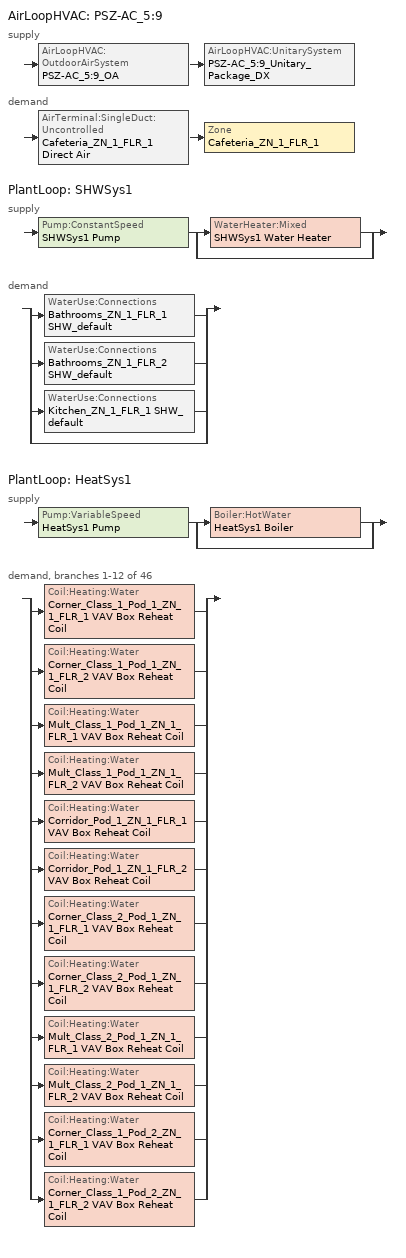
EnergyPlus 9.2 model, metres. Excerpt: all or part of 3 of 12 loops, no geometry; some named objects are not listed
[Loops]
AirLoopHVAC 'PSZ-AC_5:9'
 supply: AirLoopHVAC:OutdoorAirSystem 'PSZ-AC_5:9_OA' > AirLoopHVAC:UnitarySystem 'PSZ-AC_5:9_Unitary_Package_DX'
 demand: AirTerminal:SingleDuct:Uncontrolled 'Cafeteria_ZN_1_FLR_1 Direct Air' > Zone 'Cafeteria_ZN_1_FLR_1'
PlantLoop 'SHWSys1'
 supply: Pump:ConstantSpeed 'SHWSys1 Pump' > split
  | WaterHeater:Mixed 'SHWSys1 Water Heater'
  | bypass
 demand: split
  | WaterUse:Connections 'Bathrooms_ZN_1_FLR_1 SHW_default'
  | WaterUse:Connections 'Bathrooms_ZN_1_FLR_2 SHW_default'
  | WaterUse:Connections 'Kitchen_ZN_1_FLR_1 SHW_default'
  | bypass
PlantLoop 'HeatSys1'
 supply: Pump:VariableSpeed 'HeatSys1 Pump' > split
  | Boiler:HotWater 'HeatSys1 Boiler'
  | bypass
 demand, branches 1-12 of 46: split
  | Coil:Heating:Water 'Corner_Class_1_Pod_1_ZN_1_FLR_1 VAV Box Reheat Coil'
  | Coil:Heating:Water 'Corner_Class_1_Pod_1_ZN_1_FLR_2 VAV Box Reheat Coil'
  | Coil:Heating:Water 'Mult_Class_1_Pod_1_ZN_1_FLR_1 VAV Box Reheat Coil'
  | Coil:Heating:Water 'Mult_Class_1_Pod_1_ZN_1_FLR_2 VAV Box Reheat Coil'
  | Coil:Heating:Water 'Corridor_Pod_1_ZN_1_FLR_1 VAV Box Reheat Coil'
  | Coil:Heating:Water 'Corridor_Pod_1_ZN_1_FLR_2 VAV Box Reheat Coil'
  | Coil:Heating:Water 'Corner_Class_2_Pod_1_ZN_1_FLR_1 VAV Box Reheat Coil'
  | Coil:Heating:Water 'Corner_Class_2_Pod_1_ZN_1_FLR_2 VAV Box Reheat Coil'
  | Coil:Heating:Water 'Mult_Class_2_Pod_1_ZN_1_FLR_1 VAV Box Reheat Coil'
  | Coil:Heating:Water 'Mult_Class_2_Pod_1_ZN_1_FLR_2 VAV Box Reheat Coil'
  | Coil:Heating:Water 'Corner_Class_1_Pod_2_ZN_1_FLR_1 VAV Box Reheat Coil'
  | Coil:Heating:Water 'Corner_Class_1_Pod_2_ZN_1_FLR_2 VAV Box Reheat Coil'
[Sizing:Zone]
Cafeteria_ZN_1_FLR_1: Zone Cooling Design Supply Air Temperature Input Method=SupplyAirTemperature; Zone Cooling Design Supply Air Temperature {C}=12.8; Zone Heating Design Supply Air Temperature Input Method=SupplyAirTemperature; Zone Heating Design Supply Air Temperature {C}=40; Zone Cooling Design Supply Air Humidity Ratio {kgWater/kgDryAir}=0.0085; Zone Heating Design Supply Air Humidity Ratio {kgWater/kgDryAir}=0.008; Design Specification Outdoor Air Object=SZ DSOA Cafeteria_ZN_1_FLR_1; Cooling Design Air Flow Method=DesignDay; Cooling Design Air Flow Rate {m3/s}=0; Cooling Minimum Air Flow {m3/s}=0; Cooling Minimum Air Flow Fraction=0; Heating Design Air Flow Method=DesignDay; Heating Design Air Flow Rate {m3/s}=0
[DesignSpecification:OutdoorAir]
SZ DSOA Cafeteria_ZN_1_FLR_1: Outdoor Air Method=Flow/Area; Outdoor Air Flow per Zone Floor Area {m3/s-m2}=0.0047241
[Sizing:System]
PSZ-AC_5:9: Type of Load to Size On=Sensible; Design Outdoor Air Flow Rate {m3/s}=AUTOSIZE; Central Heating Maximum System Air Flow Ratio=1; Preheat Design Temperature {C}=7; Preheat Design Humidity Ratio {kgWater/kgDryAir}=0.008; Precool Design Temperature {C}=12.8; Precool Design Humidity Ratio {kgWater/kgDryAir}=0.008; Central Cooling Design Supply Air Temperature {C}=12.8; Central Heating Design Supply Air Temperature {C}=40; Type of Zone Sum to Use=Coincident; 100% Outdoor Air in Cooling=No; 100% Outdoor Air in Heating=No; Central Cooling Design Supply Air Humidity Ratio {kgWater/kgDryAir}=0.0085; Central Heating Design Supply Air Humidity Ratio {kgWater/kgDryAir}=0.008; Cooling Supply Air Flow Rate Method=DesignDay; Cooling Supply Air Flow Rate {m3/s}=0; Heating Supply Air Flow Rate Method=DesignDay; Heating Supply Air Flow Rate {m3/s}=0; System Outdoor Air Method=ZoneSum; Zone Maximum Outdoor Air Fraction=1; Cooling Design Capacity Method=CoolingDesignCapacity; Cooling Design Capacity {W}=autosize; Heating Design Capacity Method=HeatingDesignCapacity; Heating Design Capacity {W}=autosize; Central Cooling Capacity Control Method=OnOff
[Sizing:Plant] Loop Type=Heating
Name | Design Loop Exit Temperature {C} | Loop Design Temperature Difference {deltaC}
SHWSys1 | 48.9 | 5
HeatSys1 | 82 | 11
[ZoneControl:Thermostat]
Cafeteria_ZN_1_FLR_1 Thermostat: Zone or ZoneList=Cafeteria_ZN_1_FLR_1; Control Type Schedule=Dual Zone Control Type Sched; Control 1=Cafeteria_ZN_1_FLR_1 DualSPSched
[ThermostatSetpoint:DualSetpoint]
Cafeteria_ZN_1_FLR_1 DualSPSched: Heating Setpoint Temperature Schedule=HTGSETP_SCH_YES_OPTIMUM; Cooling Setpoint Temperature Schedule=CLGSETP_SCH_YES_OPTIMUM
[AirTerminal:SingleDuct:Uncontrolled]
Cafeteria_ZN_1_FLR_1 Direct Air: Availability Schedule=ALWAYS_ON; Maximum Air Flow Rate {m3/s}=AUTOSIZE
[Zone equipment]
Cafeteria_ZN_1_FLR_1: Cafeteria_ZN_1_FLR_1 Direct Air
[Fan:SystemModel]
PSZ-AC_5:9_addAQ Fan: Availability Schedule=HVACOperationSchd; Design Maximum Air Flow Rate {m3/s}=AUTOSIZE; Speed Control Method=Discrete; Electric Power Minimum Flow Rate Fraction=1; Design Pressure Rise {Pa}=622.5; Motor Efficiency=0.895; Motor In Air Stream Fraction=1; Design Electric Power Consumption {W}=AUTOSIZE; Design Power Sizing Method=TotalEfficiencyAndPressure; Fan Total Efficiency=0.58175; Night Ventilation Mode Pressure Rise {Pa}=622.5; Number of Speeds=2; Speed 1 Flow Fraction=0.66; Speed 1 Electric Power Fraction=0.4; Speed 2 Flow Fraction=1; Speed 2 Electric Power Fraction=1
[Coil:Cooling:DX:MultiSpeed]
PSZ-AC_5:9_CoolC DXCoil: Availability Schedule=ALWAYS_ON; Condenser Type=AirCooled; Apply Part Load Fraction to Speeds Greater than 1=No; Apply Latent Degradation to Speeds Greater than 1=No; Maximum Outdoor Dry-Bulb Temperature for Crankcase Heater Operation {C}=10; Basin Heater Setpoint Temperature {C}=2; Fuel Type=Electricity; Number of Speeds=2; Speed 1 Gross Rated Total Cooling Capacity {W}=36601; Speed 1 Gross Rated Sensible Heat Ratio=0.67608; Speed 1 Gross Rated Cooling COP {W/W}=3.39929; Speed 1 Rated Air Flow Rate {m3/s}=1.96523; Speed 1 Rated Evaporator Fan Power Per Volume Flow Rate {W/(m3/s)}=0; Speed 1 Total Cooling Capacity Function of Temperature Curve=PSZ-AC_CoolCLennoxStandard10Ton_TGA120S2B_CapFT; Speed 1 Total Cooling Capacity Function of Flow Fraction Curve=PSZ-AC_CoolCLennoxStandard10Ton_TGA120S2B_CapFF; Speed 1 Energy Input Ratio Function of Temperature Curve=PSZ-AC_CoolCLennoxStandard10Ton_TGA120S2B_EIRFT; Speed 1 Energy Input Ratio Function of Flow Fraction Curve=PSZ-AC_CoolCLennoxStandard10Ton_TGA120S2B_EIRFFF; Speed 1 Part Load Fraction Correlation Curve=PSZ-AC_CoolCLennoxStandard10Ton_TGA120S2B_PLR; Speed 1 Rated Waste Heat Fraction of Power Input=0.2; Speed 1 Evaporative Condenser Effectiveness=0.9; Speed 2 Gross Rated Total Cooling Capacity {W}=73201.91; Speed 2 Gross Rated Sensible Heat Ratio=0.67608; Speed 2 Gross Rated Cooling COP {W/W}=3.39929; Speed 2 Rated Air Flow Rate {m3/s}=2.94784; Speed 2 Rated Evaporator Fan Power Per Volume Flow Rate {W/(m3/s)}=0; Speed 2 Total Cooling Capacity Function of Temperature Curve=PSZ-AC_CoolCLennoxStandard10Ton_TGA120S2B_CapFT; Speed 2 Total Cooling Capacity Function of Flow Fraction Curve=PSZ-AC_CoolCLennoxStandard10Ton_TGA120S2B_CapFF; Speed 2 Energy Input Ratio Function of Temperature Curve=PSZ-AC_CoolCLennoxStandard10Ton_TGA120S2B_EIRFT; Speed 2 Energy Input Ratio Function of Flow Fraction Curve=PSZ-AC_CoolCLennoxStandard10Ton_TGA120S2B_EIRFFF; Speed 2 Part Load Fraction Correlation Curve=PSZ-AC_CoolCLennoxStandard10Ton_TGA120S2B_PLR; Speed 2 Rated Waste Heat Fraction of Power Input=0.2; Speed 2 Evaporative Condenser Effectiveness=0.9
[Coil:Heating:Water] Availability Schedule=ALWAYS_ON; U-Factor Times Area Value {W/K}=AUTOSIZE; Maximum Water Flow Rate {m3/s}=AUTOSIZE; Performance Input Method=UFactorTimesAreaAndDesignWaterFlowRate; Rated Capacity {W}=AUTOSIZE; Rated Inlet Water Temperature {C}=82.2; Rated Inlet Air Temperature {C}=12.8; Rated Outlet Water Temperature {C}=71.1; Rated Outlet Air Temperature {C}=40
Corner_Class_1_Pod_1_ZN_1_FLR_1 VAV Box Reheat Coil; Corner_Class_1_Pod_1_ZN_1_FLR_2 VAV Box Reheat Coil; Mult_Class_1_Pod_1_ZN_1_FLR_1 VAV Box Reheat Coil; Mult_Class_1_Pod_1_ZN_1_FLR_2 VAV Box Reheat Coil; Corridor_Pod_1_ZN_1_FLR_1 VAV Box Reheat Coil; Corridor_Pod_1_ZN_1_FLR_2 VAV Box Reheat Coil; Corner_Class_2_Pod_1_ZN_1_FLR_1 VAV Box Reheat Coil; Corner_Class_2_Pod_1_ZN_1_FLR_2 VAV Box Reheat Coil; Mult_Class_2_Pod_1_ZN_1_FLR_1 VAV Box Reheat Coil; Mult_Class_2_Pod_1_ZN_1_FLR_2 VAV Box Reheat Coil; Corner_Class_1_Pod_2_ZN_1_FLR_1 VAV Box Reheat Coil; Corner_Class_1_Pod_2_ZN_1_FLR_2 VAV Box Reheat Coil
[Coil:Heating:Fuel]
PSZ-AC_5:9_HeatC: Availability Schedule=ALWAYS_ON; Fuel Type=NaturalGas; Burner Efficiency=0.8; Nominal Capacity {W}=AUTOSIZE
[AirLoopHVAC:UnitarySystem]
PSZ-AC_5:9_Unitary_Package_DX: Control Type=Load; Controlling Zone or Thermostat Location=Cafeteria_ZN_1_FLR_1; Dehumidification Control Type=None; Availability Schedule=ALWAYS_ON; Supply Fan=PSZ-AC_5:9_addAQ Fan; Fan Placement=DrawThrough; Supply Air Fan Operating Mode Schedule=HVACOperationSchd; Heating Coil=PSZ-AC_5:9_HeatC; DX Heating Coil Sizing Ratio=1; Cooling Coil=PSZ-AC_5:9_CoolC DXCoil; Use DOAS DX Cooling Coil=No; Minimum Supply Air Temperature {C}=2; Latent Load Control=SensibleOnlyLoadControl; Cooling Supply Air Flow Rate Method=SupplyAirFlowRate; Cooling Supply Air Flow Rate {m3/s}=AUTOSIZE; Heating Supply Air Flow Rate Method=SupplyAirFlowRate; Heating Supply Air Flow Rate {m3/s}=AUTOSIZE; No Load Supply Air Flow Rate Method=SupplyAirFlowRate; No Load Supply Air Flow Rate {m3/s}=AUTOSIZE; Maximum Supply Air Temperature {C}=AUTOSIZE; Design Specification Multispeed Object=PSZ-AC_5:9_Unitary_Package_DX_Perf
[UnitarySystemPerformance:Multispeed]
PSZ-AC_5:9_Unitary_Package_DX_Perf: Number of Speeds for Heating=2; Number of Speeds for Cooling=2; Single Mode Operation=No; No Load Supply Air Flow Rate Ratio=0.66; Heating Speed 1 Supply Air Flow Ratio=1; Cooling Speed 1 Supply Air Flow Ratio=0.66; Heating Speed 2 Supply Air Flow Ratio=1; Cooling Speed 2 Supply Air Flow Ratio=1
[Controller:OutdoorAir]
PSZ-AC_5:9_OA_Controller: Minimum Outdoor Air Flow Rate {m3/s}=AUTOSIZE; Maximum Outdoor Air Flow Rate {m3/s}=AUTOSIZE; Economizer Control Type=DifferentialEnthalpy; Economizer Control Action Type=ModulateFlow; Lockout Type=LockoutWithHeating; Minimum Limit Type=FixedMinimum; Minimum Outdoor Air Schedule=MinOA_MotorizedDamper_Sched; Heat Recovery Bypass Control Type=BypassWhenOAFlowGreaterThanMinimum
[AirLoopHVAC]
PSZ-AC_5:9: Design Supply Air Flow Rate {m3/s}=AUTOSIZE
[Pump:ConstantSpeed]
SHWSys1 Pump: Design Flow Rate {m3/s}=autosize; Design Pump Head {Pa}=3334.548; Design Power Consumption {W}=AUTOSIZE; Motor Efficiency=0.3; Fraction of Motor Inefficiencies to Fluid Stream=0; Pump Control Type=Intermittent
[Pump:VariableSpeed]
HeatSys1 Pump: Design Maximum Flow Rate {m3/s}=AUTOSIZE; Design Pump Head {Pa}=179352; Design Power Consumption {W}=AUTOSIZE; Motor Efficiency=0.9; Fraction of Motor Inefficiencies to Fluid Stream=0; Coefficient 1 of the Part Load Performance Curve=0; Coefficient 2 of the Part Load Performance Curve=3.2485; Coefficient 3 of the Part Load Performance Curve=-4.7443; Coefficient 4 of the Part Load Performance Curve=2.5295; Design Minimum Flow Rate {m3/s}=0; Pump Control Type=Intermittent
[Boiler:HotWater]
HeatSys1 Boiler: Fuel Type=NATURALGAS; Nominal Capacity {W}=680412; Nominal Thermal Efficiency=0.8; Efficiency Curve Temperature Evaluation Variable=LeavingBoiler; Normalized Boiler Efficiency Curve=HeatSys1 Boiler Efficiency Curve; Design Water Flow Rate {m3/s}=AUTOSIZE; Minimum Part Load Ratio=0; Maximum Part Load Ratio=1.2; Optimum Part Load Ratio=1; Water Outlet Upper Temperature Limit {C}=95; Boiler Flow Mode=LeavingSetpointModulated; Parasitic Electric Load {W}=0; Sizing Factor=1
[SetpointManager:OutdoorAirReset] Control Variable=Temperature; Setpoint at Outdoor Low Temperature {C}=82.2; Outdoor Low Temperature {C}=-6.66667; Setpoint at Outdoor High Temperature {C}=79.4; Outdoor High Temperature {C}=10
Name | Setpoint Node or NodeList
HeatSys1 Boiler Setpoint Manager | HeatSys1 Supply Equipment Outlet Node
HeatSys1 Loop Setpoint Manager | HeatSys1 Supply Outlet Node
[WaterHeater:Mixed]
SHWSys1 Water Heater: Tank Volume {m3}=2.271247; Setpoint Temperature Schedule=SHWSys1 Water Heater Setpoint Temperature Schedule Name; Deadband Temperature Difference {deltaC}=2; Maximum Temperature Limit {C}=82.2222; Heater Control Type=Cycle; Heater Maximum Capacity {W}=175842.6; Heater Fuel Type=NATURALGAS; Heater Thermal Efficiency=0.802765; Off Cycle Parasitic Fuel Consumption Rate {W}=783.16; Off Cycle Parasitic Fuel Type=NATURALGAS; Off Cycle Parasitic Heat Fraction to Tank=0.8; On Cycle Parasitic Fuel Consumption Rate {W}=783.16; On Cycle Parasitic Fuel Type=NATURALGAS; Ambient Temperature Indicator=zone; Ambient Temperature Zone=MECH_ZN_1_FLR_1; Off Cycle Loss Coefficient to Ambient Temperature {W/K}=15.601; On Cycle Loss Coefficient to Ambient Temperature {W/K}=15.601; Use Side Effectiveness=1; Source Side Effectiveness=1; Use Side Design Flow Rate {m3/s}=AUTOSIZE; Source Side Design Flow Rate {m3/s}=AUTOSIZE; Indirect Water Heating Recovery Time {hr}=1.5
[PlantLoop] Fluid Type=Water; Minimum Loop Temperature {C}=10; Maximum Loop Flow Rate {m3/s}=AUTOSIZE; Minimum Loop Flow Rate {m3/s}=0; Plant Loop Volume {m3}=AUTOSIZE; Load Distribution Scheme=Optimal
Name | Plant Equipment Operation Scheme | Maximum Loop Temperature {C}
SHWSys1 | SHWSys1 Loop Operation Scheme List | 60
HeatSys1 | HeatSys1 Loop Operation Scheme List | 100
[PlantEquipmentList]
SHWSys1 Equipment List: SHWSys1 Water Heater
HeatSys1 Equipment List: HeatSys1 Boiler
[PlantEquipmentOperation:HeatingLoad] Load Range 1 Lower Limit {W}=0; Load Range 1 Upper Limit {W}=1000000000000000
Name | Range 1 Equipment List
SHWSys1 Operation Scheme | SHWSys1 Equipment List
HeatSys1 Operation Scheme | HeatSys1 Equipment List
[PlantEquipmentOperationSchemes] Control Scheme 1 Schedule=PlantOnSched
Name | Control Scheme 1
SHWSys1 Loop Operation Scheme List | SHWSys1 Operation Scheme
HeatSys1 Loop Operation Scheme List | HeatSys1 Operation Scheme
[SetpointManager:Scheduled]
SHWSys1 Loop Setpoint Manager: Control Variable=Temperature; Schedule=SHWSys1-Loop-Temp-Schedule; Setpoint Node or NodeList=SHWSys1 Supply Outlet Node
[SetpointManager:SingleZone:Heating]
SupAirTemp MngrCafeteria_ZN_1_FLR_1 - Htg: Control Variable=Temperature; Minimum Supply Air Temperature {C}=10; Maximum Supply Air Temperature {C}=50; Control Zone=Cafeteria_ZN_1_FLR_1; Setpoint Node or NodeList=PSZ-AC_5:9 Supply Equipment Outlet Node
[SetpointManager:SingleZone:Cooling]
SupAirTemp MngrCafeteria_ZN_1_FLR_1 - Clg: Control Variable=Temperature; Minimum Supply Air Temperature {C}=10; Maximum Supply Air Temperature {C}=50; Control Zone=Cafeteria_ZN_1_FLR_1; Setpoint Node or NodeList=PSZ-AC_5:9 Zone Equipment Inlet Node
[SetpointManager:MixedAir] Control Variable=Temperature
Name | Setpoint Node or NodeList
PSZ-AC_5:9_CoolC SAT Manager | PSZ-AC_5:9_CoolC-PSZ-AC_5:9_HeatCNode
PSZ-AC_5:9_HeatC MixedAir Manager | PSZ-AC_5:9_HeatC-PSZ-AC_5:9 FanNode
PSZ-AC_5:9_OAMixed Air Temp Manager | PSZ-AC_5:9_OA-PSZ-AC_5:9_CoolCNode
[SetpointManager:OutdoorAirPretreat]
PSZ-AC_5:9 Heat Exchanger Supply Air Temp Manager: Control Variable=Temperature; Minimum Setpoint Temperature {C}=-99; Maximum Setpoint Temperature {C}=99; Minimum Setpoint Humidity Ratio {kgWater/kgDryAir}=0.00001; Maximum Setpoint Humidity Ratio {kgWater/kgDryAir}=1; Setpoint Node or NodeList=PSZ-AC_5:9 Heat Recovery Outlet Node
[HeatExchanger:AirToAir:SensibleAndLatent]
PSZ-AC_5:9 OA Heat Recovery: Availability Schedule=Always_On; Nominal Supply Air Flow Rate {m3/s}=AUTOSIZE; Sensible Effectiveness at 100% Heating Air Flow=0.7; Latent Effectiveness at 100% Heating Air Flow=0.6; Sensible Effectiveness at 75% Heating Air Flow=0.7; Latent Effectiveness at 75% Heating Air Flow=0.6; Sensible Effectiveness at 100% Cooling Air Flow=0.75; Latent Effectiveness at 100% Cooling Air Flow=0.6; Sensible Effectiveness at 75% Cooling Air Flow=0.75; Latent Effectiveness at 75% Cooling Air Flow=0.6; Nominal Electric Power {W}=2165.08; Supply Air Outlet Temperature Control=Yes; Heat Exchanger Type=Rotary; Frost Control Type=ExhaustOnly; Threshold Temperature {C}=-23.3; Initial Defrost Time Fraction=0.167; Rate of Defrost Time Fraction Increase {1/K}=1.44
[WaterUse:Equipment] Flow Rate Fraction Schedule=BLDG_SWH_SCH
Name | Peak Flow Rate {m3/s} | Target Temperature Schedule | Hot Water Supply Temperature Schedule | Zone | Sensible Fraction Schedule | Latent Fraction Schedule
Bathrooms_ZN_1_FLR_1 SHW_default | 7.39764e-05 | Bathrooms_ZN_1_FLR_1 SHW_default Temp Sched | Bathrooms_ZN_1_FLR_1 SHW_default Hot Supply Temp Sched | Bathrooms_ZN_1_FLR_1 | Bathrooms_ZN_1_FLR_1 SHW_default Sensible fract sched | Bathrooms_ZN_1_FLR_1 SHW_default Latent fract sched
Bathrooms_ZN_1_FLR_2 SHW_default | 7.39764e-05 | Bathrooms_ZN_1_FLR_2 SHW_default Temp Sched | Bathrooms_ZN_1_FLR_2 SHW_default Hot Supply Temp Sched | Bathrooms_ZN_1_FLR_2 | Bathrooms_ZN_1_FLR_2 SHW_default Sensible fract sched | Bathrooms_ZN_1_FLR_2 SHW_default Latent fract sched
Kitchen_ZN_1_FLR_1 SHW_default | 0.000333647 | Kitchen_ZN_1_FLR_1 SHW_default Temp Sched | Kitchen_ZN_1_FLR_1 SHW_default Hot Supply Temp Sched | Kitchen_ZN_1_FLR_1 | Kitchen_ZN_1_FLR_1 SHW_default Sensible fract sched | Kitchen_ZN_1_FLR_1 SHW_default Latent fract sched
[WaterUse:Connections]
Name | Water Use Equipment 1
Bathrooms_ZN_1_FLR_1 SHW_default | Bathrooms_ZN_1_FLR_1 SHW_default
Bathrooms_ZN_1_FLR_2 SHW_default | Bathrooms_ZN_1_FLR_2 SHW_default
Kitchen_ZN_1_FLR_1 SHW_default | Kitchen_ZN_1_FLR_1 SHW_default
[EnergyManagementSystem:Sensor]
BoilerPLR: Output:Variable or Output:Meter Index Key=HeatSys1 Boiler; Output:Variable or Output:Meter=Boiler Part Load Ratio
[Schedule:Compact]
BLDG_SWH_SCH: Through: 6/15, For: SummerDesignDay, Until: 07:00, 0.05, Until: 08:00, 0.1, Until: 09:00, 0.34, Until: 10:00, 0.6, Until: 11:00, 0.63, Until: 12:00, 0.72, Until: 13:00, 0.79, Until: 14:00, 0.83, Until: 15:00, 0.61, Until: 16:00, 0.65, Until: 18:00, 0.1, Until: 19:00, 0.19, Until: 20:00, 0.25, Until: 22:00, 0.22, Until: 23:00, 0.12, Until: 24:00, 0.09, For: Weekdays, Until: 07:00, 0, Until: 08:00, 0, Until: 09:00, 0.34, Until: 10:00, 0.6, Until: 11:00, 0.63, Until: 12:00, 0.72, Until: 13:00, 0.79, Until: 14:00, 0.83, Until: 15:00, 0.61, Until: 16:00, 0.65, Until: 18:00, 0.1, Until: 19:00, 0.19, Until: 20:00, 0.25, Until: 22:00, 0, Until: 23:00, 0, Until: 24:00, 0, For: WinterDesignDay, Until: 09:00, 0.03, Until: 13:00, 0.05, Until: 24:00, 0.03, For: Saturday, Until: 09:00, 0, Until: 13:00, 0, Until: 24:00, 0, For: Sunday Holidays AllOtherDays, Until: 08:00, 0, Until: 14:00, 0, Until: 24:00, 0, Through: 9/15, For: SummerDesignDay, Until: 07:00, 0.05, Until: 18:00, 0.1, Until: 19:00, 0.19, Until: 20:00, 0.25, Until: 22:00, 0.22, Until: 23:00, 0.12, Until: 24:00, 0.09, For: Weekdays, Until: 08:00, 0, Until: 18:00, 0.1, Until: 19:00, 0.19, Until: 20:00, 0.25, Until: 22:00, 0, Until: 23:00, 0, Until: 24:00, 0, For: WinterDesignDay, Until: 09:00, 0.03, Until: 13:00, 0.05, Until: 24:00, 0.03, For: Saturday, Until: 09:00, 0, Until: 13:00, 0, Until: 24:00, 0, For: Sunday Holidays AllOtherDays, Until: 08:00, 0, Until: 14:00, 0, Until: 24:00, 0, Through: 12/31, For: SummerDesignDay, Until: 07:00, 0.05, Until: 08:00, 0.1, Until: 09:00, 0.34, Until: 10:00, 0.6, Until: 11:00, 0.63, Until: 12:00, 0.72, Until: 13:00, 0.79, Until: 14:00, 0.83, Until: 15:00, 0.61, Until: 16:00, 0.65, Until: 18:00, 0.1, Until: 19:00, 0.19, Until: 20:00, 0.25, Until: 22:00, 0.22, Until: 23:00, 0.12, Until: 24:00, 0.09, For: Weekdays, Until: 07:00, 0, Until: 08:00, 0, Until: 09:00, 0.34, Until: 10:00, 0.6, Until: 11:00, 0.63, Until: 12:00, 0.72, Until: 13:00, 0.79, Until: 14:00, 0.83, Until: 15:00, 0.61, Until: 16:00, 0.65, Until: 18:00, 0.1, Until: 19:00, 0.19, Until: 20:00, 0.25, Until: 22:00, 0, Until: 23:00, 0, Until: 24:00, 0, For: WinterDesignDay, Until: 09:00, 0.03, Until: 13:00, 0.05, Until: 24:00, 0.03, For: Saturday, Until: 09:00, 0, Until: 13:00, 0, Until: 24:00, 0, For: Sunday Holidays AllOtherDays, Until: 08:00, 0, Until: 14:00, 0, Until: 24:00, 0
ALWAYS_ON; PlantOnSched: Through: 12/31, For: AllDays, Until: 24:00, 1
Dual Zone Control Type Sched: Through: 12/31, For: AllDays, Until: 24:00, 4
HVACOperationSchd: Through: 12/31, For: Weekdays SummerDesignDay WinterDesignDay, Until: 07:00, 0, Until: 21:00, 1, Until: 24:00, 0, For: WeekEnds Holidays AllOtherDays, Until: 24:00, 0
HTGSETP_SCH_YES_OPTIMUM: Through: 12/31, For: SummerDesignDay, Until: 24:00, 15.6, For: WinterDesignDay, Until: 24:00, 21, For: Weekdays, Until: 06:00, 15.6, Until: 07:00, 17.8, Until: 08:00, 20, Until: 21:00, 21, Until: 24:00, 15.6, For: WeekEnds Holidays AllOtherDays, Until: 24:00, 15.6
CLGSETP_SCH_YES_OPTIMUM: Through: 12/31, For: SummerDesignDay, Until: 24:00, 24, For: WinterDesignDay, Until: 24:00, 29.44, For: Weekdays, Until: 06:00, 29.44, Until: 07:00, 27.8, Until: 08:00, 25.6, Until: 21:00, 24, Until: 24:00, 29.44, For: WeekEnds Holidays AllOtherDays, Until: 24:00, 29.44
MinOA_MotorizedDamper_Sched: Through: 12/31, For: Weekdays SummerDesignDay WinterDesignDay, Until: 08:00, 0, Until: 21:00, 1, Until: 24:00, 0, For: WeekEnds Holidays AllOtherDays, Until: 24:00, 0
Bathrooms_ZN_1_FLR_1 SHW_default Latent fract sched; Bathrooms_ZN_1_FLR_2 SHW_default Latent fract sched; Kitchen_ZN_1_FLR_1 SHW_default Latent fract sched: Through: 12/31, For: AllDays, Until: 24:00, 0.05
Bathrooms_ZN_1_FLR_1 SHW_default Sensible fract sched; Bathrooms_ZN_1_FLR_2 SHW_default Sensible fract sched; Kitchen_ZN_1_FLR_1 SHW_default Sensible fract sched: Through: 12/31, For: AllDays, Until: 24:00, 0.2
Bathrooms_ZN_1_FLR_1 SHW_default Temp Sched; Bathrooms_ZN_1_FLR_2 SHW_default Temp Sched; Kitchen_ZN_1_FLR_1 SHW_default Temp Sched; SHWSys1-Loop-Temp-Schedule; SHWSys1 Water Heater Setpoint Temperature Schedule Name: Through: 12/31, For: AllDays, Until: 24:00, 60
Bathrooms_ZN_1_FLR_1 SHW_default Hot Supply Temp Sched; Bathrooms_ZN_1_FLR_2 SHW_default Hot Supply Temp Sched; Kitchen_ZN_1_FLR_1 SHW_default Hot Supply Temp Sched: Through: 12/31, For: AllDays, Until: 24:00, 55
[Curve:Quadratic]
Name | Coefficient1 Constant | Coefficient2 x | Coefficient3 x**2 | Minimum Value of x | Maximum Value of x
HeatSys1 Boiler Efficiency Curve | 1 | 0 | 0 | 0 | 1
PSZ-AC_CoolCLennoxStandard10Ton_TGA120S2B_CapFF | 0.77136 | 0.34053 | -0.11088 | 0.75918 | 1.13877
PSZ-AC_CoolCLennoxStandard10Ton_TGA120S2B_EIRFFF | 1.2055 | -0.32953 | 0.12308 | 0.75918 | 1.13877
PSZ-AC_CoolCLennoxStandard10Ton_TGA120S2B_PLR | 0.771 | 0.229 | 0 | 0 | 1
[Curve:Biquadratic] Minimum Value of x=17; Maximum Value of x=22; Minimum Value of y=29; Maximum Value of y=46
Name | Coefficient1 Constant | Coefficient2 x | Coefficient3 x**2 | Coefficient4 y | Coefficient5 y**2 | Coefficient6 x*y
PSZ-AC_CoolCLennoxStandard10Ton_TGA120S2B_CapFT | 0.42415 | 0.04426 | -0.00042 | 0.00333 | -0.00008 | -0.00021
PSZ-AC_CoolCLennoxStandard10Ton_TGA120S2B_EIRFT | 1.23649 | -0.02431 | 0.00057 | -0.01434 | 0.00063 | -0.00038
